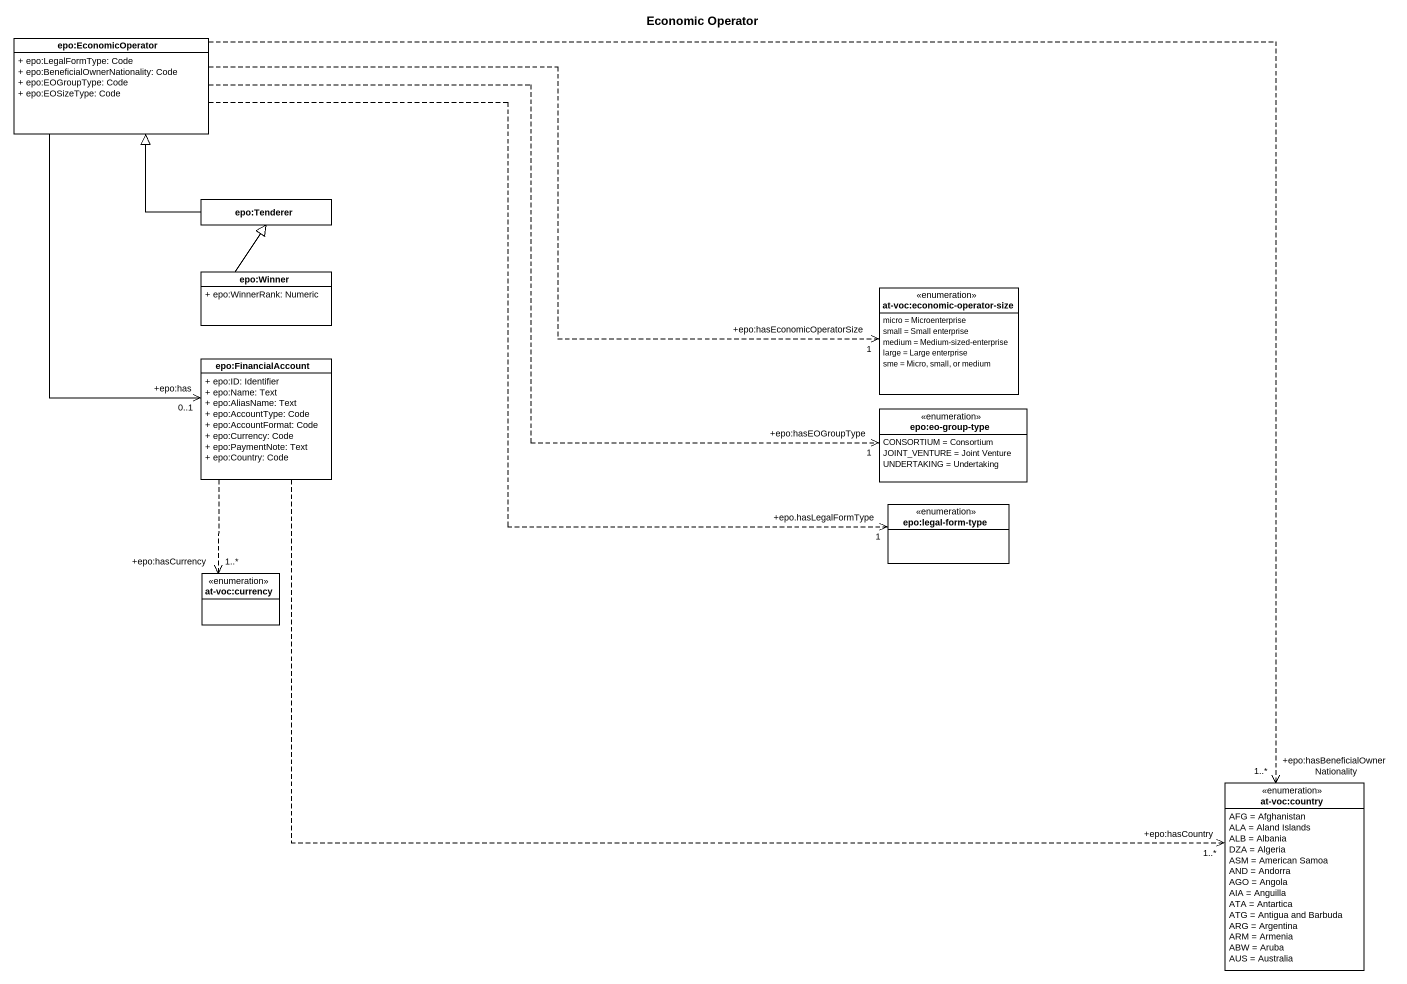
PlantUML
@startuml
title Economic Operator
hide circle
hide empty members
skinparam classAttributeIconSize 0
class "epo:EconomicOperator" as epo_EconomicOperator {
  + epo:LegalFormType: Code
  + epo:BeneficialOwnerNationality: Code
  + epo:EOGroupType: Code
  + epo:EOSizeType: Code
}
class "epo:Tenderer" as epo_Tenderer
class "epo:Winner" as epo_Winner {
  + epo:WinnerRank: Numeric
}
enum "at-voc:economic-operator-size" as at_voc_economic_operator {
  micro = Microenterprise
  small = Small enterprise
  medium = Medium-sized-enterprise
  large = Large enterprise
  sme = Micro, small, or medium
}
class "epo:FinancialAccount" as epo_FinancialAccount {
  + epo:ID: Identifier
  + epo:Name: Text
  + epo:AliasName: Text
  + epo:AccountType: Code
  + epo:AccountFormat: Code
  + epo:Currency: Code
  + epo:PaymentNote: Text
  + epo:Country: Code
}
enum "epo:eo-group-type" as epo_eo_group_type {
  CONSORTIUM = Consortium
  JOINT_VENTURE = Joint Venture
  UNDERTAKING = Undertaking
}
enum "epo:legal-form-type" as epo_legal_form_type
enum "at-voc:currency" as at_voc_currency
enum "at-voc:country" as at_voc_country {
  AFG = Afghanistan
  ALA = Aland Islands
  ALB = Albania
  DZA = Algeria
  ASM = American Samoa
  AND = Andorra
  AGO = Angola
  AIA = Anguilla
  ATA = Antartica
  ATG = Antigua and Barbuda
  ARG = Argentina
  ARM = Armenia
  ABW = Aruba
  AUS = Australia
}
epo_EconomicOperator .right.> "+epo:hasEconomicOperatorSize\n1" at_voc_economic_operator
epo_EconomicOperator --> "+epo:has\n0..1" epo_FinancialAccount
epo_EconomicOperator .right.> "+epo:hasEOGroupType\n1" epo_eo_group_type
epo_EconomicOperator .right.> "+epo.hasLegalFormType\n1" epo_legal_form_type
epo_EconomicOperator ..> "+epo:hasBeneficialOwnerNationality\n1..*" at_voc_country
epo_Tenderer -up-|> epo_EconomicOperator
epo_Winner -up-|> epo_Tenderer
epo_FinancialAccount ..> "+epo:hasCurrency\n1..*" at_voc_currency
epo_FinancialAccount .right.> "+epo:hasCountry\n1..*" at_voc_country
@enduml
